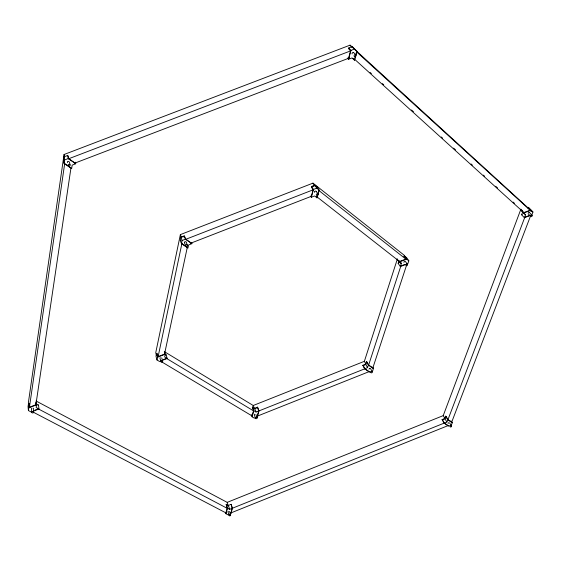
<?xml version="1.0" encoding="UTF-8"?>
<svg xmlns="http://www.w3.org/2000/svg" width="561" height="561" viewBox="0 0 561 561"><rect width="100%" height="100%" fill="white"/><g stroke="black" fill="none" stroke-linecap="round" stroke-linejoin="round"><path stroke-width="0.84" d="M353.29 48.099L350.057 45.146L64.052 154.513L28.359 402.826L28.814 407.868L28.422 410.568L31.199 412.019M75.062 163.041L68.786 158.721L68.197 155.923L67.565 155.488L63.989 156.863L63.484 160.341L64.108 163.447L71.654 168.602L72.166 165.13L75.749 163.756L75.405 162.206M28.884 405.028L29.081 403.682L28.436 403.934L28.05 406.627L28.422 410.568M64.108 163.447L64.613 159.948L63.989 156.863M29.41 407.363L64.69 163.56L70.967 167.886L35.75 405.68M36.17 400.891L36.584 404.811L36.177 407.517L38.94 408.969L38.52 405.042L36.458 403.955M405.021 256.524L404.025 255.101L312.982 183.131L180.369 234.61L155.734 352.736L156.414 355.225M164.52 354.103L158.125 356.621L157.213 353.29L156.575 353.542L156 356.291L156.996 359.966L159.541 361.487L167.199 358.472L166.147 354.818L164.892 354.054M191.427 242.352L191.918 243.67L188.608 244.954L187.949 248.053L181.434 243.607L180.249 240.304L180.901 237.198L184.211 235.915L185.852 239.267L191.266 242.997M156.996 359.966L157.578 357.203L156.575 353.542M181.434 243.607L182.094 240.487L180.901 237.198M158.083 356.817L181.988 243.123M164.478 354.307L187.409 246.84M164.632 351.992L165.257 354.187L164.661 356.95L167.199 358.472M225.971 512.915L227.212 508.315L226.251 504.297L228.411 505.433L229.61 509.353L446.9 422.026L447.79 419.677L445.658 416.178L444.775 418.527L442.068 419.614L444.179 423.12L448.66 426.178L451.367 425.091L452.257 422.756L451.402 421.353M160.544 361.179L252.106 415.967L253.502 410.834L252.38 406.956L254.624 408.317L256.019 412.012L258.951 410.841L257.541 407.153L254.624 408.317M310.605 196.02L311.341 197.234L314.616 195.964L317.028 197.851L319.146 190.088L317.26 187.086L314.847 185.186L311.579 186.455L311.404 187.101L313.094 189.835L311.348 196.315M347.476 58.021L348.563 59.263L352.056 57.93L354.566 60.195L356.985 51.339L352.252 46.605L348.767 47.937L348.563 48.674L350.562 50.904L348.563 58.302M228.411 505.433L231.174 504.325L232.387 508.238L230.887 513.75L228.117 514.865L225.957 513.736L227.443 508.217L226.251 504.297M258.951 410.841L257.268 417.005L254.35 418.162L252.099 416.823L253.768 410.652L252.38 406.956M311.341 197.234L313.445 189.457L311.579 186.455M348.563 59.263L350.962 50.385L354.468 49.038L356.985 51.339M231.174 504.325L232.149 508.343L230.901 512.936M257.541 407.153L258.677 411.024L257.282 416.15M317.919 193.699L318.795 190.467M354.79 58.414L356.354 52.671M365.898 364.11L364.37 361.319L397.307 259.196M365.66 364.159L362.778 365.309L364.657 368.787L367.56 367.637L365.66 364.159L366.494 361.593L368.64 365.036L372.848 367.925M366.494 363.17L366.915 361.887M367.56 367.637L368.395 365.064L366.494 361.593M368.612 365.12L400.687 266.573M372.82 367.995L407.188 263.298M372.672 367.146L373.437 368.535L372.595 371.087L369.706 372.238L364.657 368.787M405.575 264.561L400.316 266.531L398.156 263.354L399.137 260.507M400.316 266.531L401.304 263.677L400.442 262.408M407.826 263.719L408.836 260.858L406.634 257.709L404.572 255.991L403.948 256.223L405.94 259.091L399.656 261.433M36.304 401.122L227.198 502.361L443.232 415.624L520.917 209.134M445.441 418.001L446.03 416.437L445.658 416.178M448.015 419.516L524.654 217.675M451.738 422.061L530.503 216.069M531.456 211.399L527.698 207.57L528.315 207.339L532.95 212.023L531.772 214.94L524.353 217.71L521.618 214.786L522.775 211.89L520.91 210.109L521.527 209.877L522.529 210.936M524.353 217.71L525.524 214.8L522.775 211.89M442.068 419.614L444.473 419.053M230.571 513.063L448.365 425.497M164.303 351.607L253.228 405.498L364.37 361.319M256.672 407.959L254.484 408.829L252.247 407.475M365.358 364.734L363.198 365.597L362.778 365.309M258.186 411.22L364.559 368.9M257.604 416.024L369.573 371.452M28.814 407.868L36.584 404.811M157.578 357.203L165.257 354.187M37.875 405.294L38.52 405.042M165.516 355.064L166.147 354.818M35.027 410.133L37.447 409.179M163.279 359.65L165.663 358.703M33.52 411.108L38.94 408.969M182.767 237.058L184.751 236.286M312.708 186.596L314.672 185.831M182.094 240.487L185.418 239.196L191.918 243.67M313.445 189.457L316.727 188.18L319.146 190.088M185.789 239.295L313.115 189.828M190.389 243.334L311.376 196.301M64.613 159.948L68.218 158.574L75.749 163.756M68.463 158.847L350.793 50.813M74.753 163.16L349.601 57.902M398.156 263.354L398.78 263.123M524.724 217.212L530.131 215.193M400.743 266.005L404.656 264.54M524.023 212.521L530.222 210.207M520.91 210.109L523.658 213.019L531.099 210.235L532.95 212.023M521.618 214.786L522.235 214.561M397.069 258.796L399.222 261.959L406.767 259.14L408.836 260.858M33.681 412.384L226.588 513.238M227.443 508.217L229.61 509.353M37.825 408.639L227.829 508.645M226.125 504.753L228.285 505.896M166.168 358.213L253.509 410.841M253.768 410.652L256.019 412.012M180.249 240.304L180.789 240.676M187.297 247.387L181.869 243.677L181.329 242.177M369.117 371.634L364.909 368.759L363.535 366.228M444.985 423.485L448.092 425.603M368.395 365.064L373.437 368.535M447.79 419.677L452.257 422.756M316.685 196.652L401.08 262.723M319.118 190.719L405.954 259.189M399.222 261.959L401.304 263.677M403.948 256.223L405.491 257.513M370.092 72.439L371.389 73.61M382.392 83.589L383.689 84.76M411.522 109.984L413.464 111.744M441.297 136.975L442.594 138.146M453.597 148.118L455.539 149.878M471.072 163.959L472.369 165.137M483.372 175.109L484.669 176.28M495.672 186.252L497.614 188.012M513.147 202.093L514.444 203.271M354.65 59.312L523.946 212.647M354.58 49.277L528.707 208.482M356.656 51.921L531.414 211.392M523.658 213.019L525.524 214.8M527.698 207.57L528.932 208.762M528.315 207.339L531.099 210.235M530.383 210.228L531.505 211.399M529.563 212.64L532.101 215.305A0.898 0.68 -40.7 0 1 531.393 216.616A0.898 0.68 -40.7 0 1 530.692 215.662A0.898 0.68 -40.7 0 1 532.101 215.305M528.16 213.748L530.692 216.413M352.252 46.605L354.468 49.038M350.057 45.146L352.35 47.671M353.788 52.741L355.814 54.992A1.031 0.905 -48.4 0 1 355.155 56.619A1.031 0.905 -48.4 0 1 354.159 55.399A1.031 0.905 -48.4 0 1 355.814 54.992M348.767 47.937L350.962 50.385M352.911 58.337L354.566 60.195M404.572 255.991L406.767 259.14M407.44 264.371L405.435 261.475A0.884 0.701 -34.1 0 0 403.962 262.415M314.847 185.186L316.727 188.18M312.982 183.131L314.258 185.165M316.299 191.497L318.017 194.26A0.947 0.806 -33.1 0 1 317.07 195.544A0.947 0.806 -33.1 0 1 316.46 194.281A0.947 0.806 -33.1 0 1 318.017 194.26M316.285 196.638L317.028 197.851M450.918 420.904L451.696 422.181L447.973 419.621L446.03 416.437M449.564 422.833L451.521 426.044A0.785 0.561 -29.8 0 1 450.679 427.019A0.785 0.561 -29.8 0 1 450.273 426.143A0.785 0.561 -29.8 0 1 451.521 426.044M443.232 415.624L444.943 418.443M444.775 418.527L446.9 422.026M442.44 419.866L443.975 422.419M372.308 371.796A0.834 0.631 -28.2 0 0 370.954 371.88A0.834 0.631 -28.2 0 0 371.445 372.855A0.834 0.631 -28.2 0 0 372.308 371.796L370.562 368.612A0.827 0.631 -28.2 0 0 369.362 368.549M253.228 405.498L254.35 408.471M255.879 414.425L257.155 417.819A0.842 0.638 -21.2 0 1 256.068 418.702A0.842 0.638 -21.2 0 1 255.837 417.622A0.842 0.638 -21.2 0 1 257.155 417.819M254.28 414.881L255.55 418.275M251.279 414.593L252.099 416.823M184.211 235.915L185.418 239.196M186.266 242.261L187.374 245.276A0.947 0.82 -18.9 0 1 186.168 246.328A0.947 0.82 -18.9 0 1 185.838 244.954A0.947 0.82 -18.9 0 1 187.374 245.276M184.443 242.738L185.544 245.76M180.369 234.61L181.448 237.584M227.198 502.361L228.166 505.517M229.54 511.443L230.641 515.033A0.799 0.568 -19 0 1 229.617 515.854A0.799 0.568 -19 0 1 229.379 514.893A0.799 0.568 -19 0 1 230.641 515.033M228.018 511.891L229.119 515.489M225.487 512.158L225.957 513.736M161.722 357.834L162.662 361.193A0.898 0.722 -15.8 0 1 161.526 362.154A0.898 0.722 -15.8 0 1 161.196 360.954A0.898 0.722 -15.8 0 1 162.662 361.193M160.93 361.67L160.004 358.311A0.891 0.715 -15.8 0 1 160.271 357.588M69.459 162.094L70.055 164.941M67.565 155.488L68.218 158.574M64.052 154.513L64.536 156.905M35.673 402.574L35.897 404.712L29.424 407.258L29.081 403.682M33.309 408.569L33.674 412.181A0.926 0.715 -8.1 0 1 32.307 412.896A0.926 0.715 -8.1 0 1 32.279 411.655A0.926 0.715 -8.1 0 1 33.674 412.181M31.837 412.307L31.479 408.696A0.919 0.715 -8 0 1 31.739 408.177M33.029 408.085A0.919 0.715 -8 0 1 33.176 408.226M369.04 369.215A0.827 0.631 -28.2 0 1 369.103 368.865M528.16 212.991A0.898 0.68 -40.8 0 1 529.437 212.514M314.637 192.367A0.94 0.806 -33.2 0 1 314.749 191.518M314.91 191.343A0.94 0.806 -33.2 0 1 316.18 191.322M448.176 423.548A0.785 0.561 -29.8 0 1 448.632 422.685M254.421 414.376A0.834 0.638 -21.2 0 1 254.561 414.228M352.133 53.884A1.024 0.905 -48.6 0 1 353.612 52.58M228.054 511.583A0.792 0.568 -19 0 1 228.278 511.302M67.467 162.599A1.031 0.933 -2.9 0 1 67.572 161.891M67.734 161.694A1.031 0.933 -2.9 0 1 68.982 161.533M184.422 242.527A0.947 0.813 -18.9 0 1 184.576 242.107M184.934 241.791A0.947 0.813 -18.9 0 1 186.049 241.896M406.585 265.69A0.891 0.701 -34 0 0 407.538 264.526A0.891 0.701 -34 0 0 406.122 264.547A0.891 0.701 -34 0 0 406.585 265.69M68.54 166.007A1.038 0.933 -3.2 0 0 70.09 165.179A1.038 0.933 -3.2 0 0 68.54 164.387A1.038 0.933 -3.2 0 0 68.54 166.007"/></g></svg>
